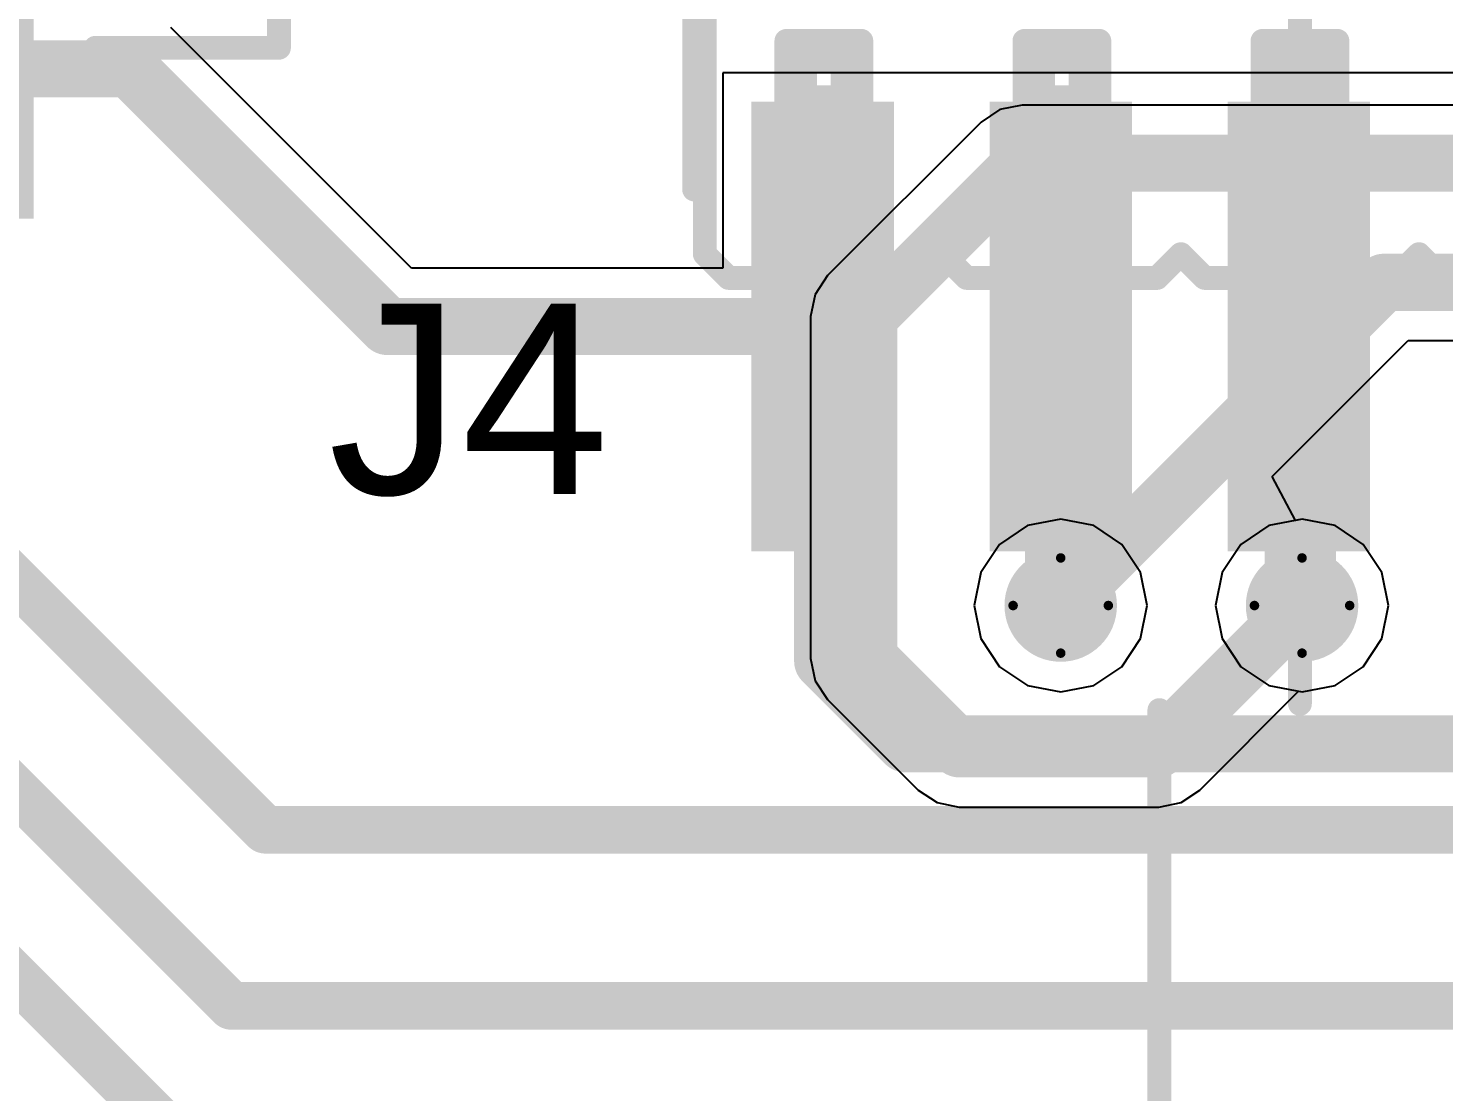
# Model space of a CAD drawing. Header units: millimetres. Extents: x -16 to 330, y -45 to 150.
# Drawn here: x 19.72 to 27.27, y 66.22 to 71.89 of the extents above; entities that cross this region are included whole.
import ezdxf

# ---------------------------------------------------------------- set-up
doc = ezdxf.new("R2010")
doc.units = ezdxf.units.MM
for name, color, linetype in [('BottomLayer', 5, 'Continuous'), ('BottomSolder', 6, 'Continuous'), ('DrillDrawing', 1, 'Continuous'), ('Mechanical13', 56, 'Continuous'), ('MidLayer1', 16, 'Continuous'), ('MidLayer2', 76, 'Continuous'), ('TopLayer', 1, 'Continuous'), ('TopOverlay', 2, 'Continuous'), ('TopPaste', 8, 'Continuous'), ('TopSolder', 216, 'Continuous'), ('ViaHoleLayer', 16, 'Continuous')]:
    doc.layers.add(name, color=color, linetype=linetype)
doc.styles.add('Arial', font='arial.ttf', dxfattribs={"height": 0.2})

# ---------------------------------------------------------------- blocks, each defined once
blk = doc.blocks.new('V________T______39')
at = {"layer": 'TopLayer'}
blk.add_hatch(color=1, dxfattribs=at).paths.add_polyline_path([(2.25, -0.4625), (2.75, -0.4625), (2.75, -2.0625), (2.25, -2.0625)])
at = {"layer": 'TopPaste'}
blk.add_hatch(color=8, dxfattribs=at).paths.add_polyline_path([(2.25, -0.4625), (2.75, -0.4625), (2.75, -2.0625), (2.25, -2.0625)])
at = {"layer": 'TopSolder'}
blk.add_hatch(color=216, dxfattribs=at).paths.add_polyline_path([(2.25, -0.4625), (2.75, -0.4625), (2.75, -2.0625), (2.25, -2.0625)])
at = {"layer": 'TopOverlay', "const_width": 0.127}
for points in [[(4.0592, -1.15), (4.0592, -0.1204)], [(3.0804, -1.15), (4.0592, -1.15)]]:
    blk.add_lwpolyline(points, dxfattribs=at)
at = {"layer": 'TopOverlay', "const_width": 0.0635}
for points in [[(3.0487, -1.15, 1), (3.1122, -1.15, 1)], [(4.0275, -1.15, 1), (4.091, -1.15, 1)], [(4.0275, -1.15, 1), (4.091, -1.15, 1)]]:
    blk.add_lwpolyline(points, format="xyb", close=True, dxfattribs=at)
blk = doc.blocks.new('20021121_00010C4LF__147')
at = {"layer": 'TopLayer'}
for points in [[(-2.92, 3.15), (-2.16, 3.15), (-2.16, 0.75), (-2.92, 0.75)], [(-1.65, 3.15), (-0.89, 3.15), (-0.89, 0.75), (-1.65, 0.75)], [(-0.38, 3.15), (0.38, 3.15), (0.38, 0.75), (-0.38, 0.75)], [(0.89, 3.15), (1.65, 3.15), (1.65, 0.75), (0.89, 0.75)], [(2.16, 3.15), (2.92, 3.15), (2.92, 0.75), (2.16, 0.75)], [(-2.92, -0.75), (-2.16, -0.75), (-2.16, -3.15), (-2.92, -3.15)], [(-1.65, -0.75), (-0.89, -0.75), (-0.89, -3.15), (-1.65, -3.15)], [(-0.38, -0.75), (0.38, -0.75), (0.38, -3.15), (-0.38, -3.15)], [(0.89, -0.75), (1.65, -0.75), (1.65, -3.15), (0.89, -3.15)], [(2.16, -0.75), (2.92, -0.75), (2.92, -3.15), (2.16, -3.15)]]:
    blk.add_hatch(color=1, dxfattribs=at).paths.add_polyline_path(points)
at = {"layer": 'TopPaste'}
for points in [[(-2.92, 3.15), (-2.16, 3.15), (-2.16, 0.75), (-2.92, 0.75)], [(-1.65, 3.15), (-0.89, 3.15), (-0.89, 0.75), (-1.65, 0.75)], [(-0.38, 3.15), (0.38, 3.15), (0.38, 0.75), (-0.38, 0.75)], [(0.89, 3.15), (1.65, 3.15), (1.65, 0.75), (0.89, 0.75)], [(2.16, 3.15), (2.92, 3.15), (2.92, 0.75), (2.16, 0.75)], [(-2.92, -0.75), (-2.16, -0.75), (-2.16, -3.15), (-2.92, -3.15)], [(-1.65, -0.75), (-0.89, -0.75), (-0.89, -3.15), (-1.65, -3.15)], [(-0.38, -0.75), (0.38, -0.75), (0.38, -3.15), (-0.38, -3.15)], [(0.89, -0.75), (1.65, -0.75), (1.65, -3.15), (0.89, -3.15)], [(2.16, -0.75), (2.92, -0.75), (2.92, -3.15), (2.16, -3.15)]]:
    blk.add_hatch(color=8, dxfattribs=at).paths.add_polyline_path(points)
at = {"layer": 'TopSolder'}
for points in [[(-2.92, 3.15), (-2.16, 3.15), (-2.16, 0.75), (-2.92, 0.75)], [(-1.65, 3.15), (-0.89, 3.15), (-0.89, 0.75), (-1.65, 0.75)], [(-0.38, 3.15), (0.38, 3.15), (0.38, 0.75), (-0.38, 0.75)], [(0.89, 3.15), (1.65, 3.15), (1.65, 0.75), (0.89, 0.75)], [(2.16, 3.15), (2.92, 3.15), (2.92, 0.75), (2.16, 0.75)], [(-2.92, -0.75), (-2.16, -0.75), (-2.16, -3.15), (-2.92, -3.15)], [(-1.65, -0.75), (-0.89, -0.75), (-0.89, -3.15), (-1.65, -3.15)], [(-0.38, -0.75), (0.38, -0.75), (0.38, -3.15), (-0.38, -3.15)], [(0.89, -0.75), (1.65, -0.75), (1.65, -3.15), (0.89, -3.15)], [(2.16, -0.75), (2.92, -0.75), (2.92, -3.15), (2.16, -3.15)]]:
    blk.add_hatch(color=216, dxfattribs=at).paths.add_polyline_path(points)
at = {"layer": 'TopOverlay', "const_width": 0.127}
for points in [[(-3.2258, 1.2192), (-3.2258, -1.143)], [(3.2258, 1.2192), (3.2258, -1.143)]]:
    blk.add_lwpolyline(points, dxfattribs=at)
at = {"layer": 'TopOverlay'}
for points, const_width in [([(-3.2576, 1.2192, 1), (-3.194, 1.2192, 1)], 0.0635), ([(3.194, 1.2192, 1), (3.2576, 1.2192, 1)], 0.0635), ([(-3.2576, -1.143, 1), (-3.194, -1.143, 1)], 0.0635), ([(3.194, -1.143, 1), (3.2576, -1.143, 1)], 0.0635), ([(-3.175, -1.9558, 1), (-3.429, -1.9558, 1)], 0.254), ([(-3.4925, -1.9558, 1), (-3.3655, -1.9558, 1)], 0.127), ([(-3.2385, -1.9558, 1), (-3.1115, -1.9558, 1)], 0.127)]:
    blk.add_lwpolyline(points, format="xyb", close=True, dxfattribs=dict(at, const_width=const_width))

msp = doc.modelspace()

# ---------------------------------------------------------------- hatches: boundary and pattern name
at = {"layer": 'BottomLayer'}
h = msp.add_hatch(color=5, dxfattribs=at)
edge = h.paths.add_edge_path()
edge.add_arc((25.23, 68.8112), 0.3, 0, 360)
h = msp.add_hatch(color=5, dxfattribs=at)
edge = h.paths.add_edge_path()
edge.add_arc((26.5176, 68.8112), 0.3, 0, 360)
at = {"layer": 'BottomSolder'}
h = msp.add_hatch(color=6, dxfattribs=at)
edge = h.paths.add_edge_path()
edge.add_arc((25.23, 68.8112), 0.15, 0, 360)
h = msp.add_hatch(color=6, dxfattribs=at)
edge = h.paths.add_edge_path()
edge.add_arc((26.5176, 68.8112), 0.15, 0, 360)
at = {"layer": 'MidLayer1'}
h = msp.add_hatch(color=16, dxfattribs=at)
edge = h.paths.add_edge_path()
edge.add_arc((25.23, 68.8112), 0.3, 0, 360)
h = msp.add_hatch(color=16, dxfattribs=at)
edge = h.paths.add_edge_path()
edge.add_arc((26.5176, 68.8112), 0.3, 0, 360)
at = {"layer": 'MidLayer2'}
h = msp.add_hatch(color=76, dxfattribs=at)
edge = h.paths.add_edge_path()
edge.add_arc((25.23, 68.8112), 0.3, 0, 360)
h = msp.add_hatch(color=76, dxfattribs=at)
edge = h.paths.add_edge_path()
edge.add_arc((26.5176, 68.8112), 0.3, 0, 360)
at = {"layer": 'TopLayer'}
h = msp.add_hatch(color=1, dxfattribs=at)
edge = h.paths.add_edge_path()
edge.add_arc((25.23, 68.8112), 0.3, 0, 360)
h = msp.add_hatch(color=1, dxfattribs=at)
edge = h.paths.add_edge_path()
edge.add_arc((26.5176, 68.8112), 0.3, 0, 360)
at = {"layer": 'TopSolder'}
h = msp.add_hatch(color=216, dxfattribs=at)
edge = h.paths.add_edge_path()
edge.add_arc((25.23, 68.8112), 0.15, 0, 360)
h = msp.add_hatch(color=216, dxfattribs=at)
edge = h.paths.add_edge_path()
edge.add_arc((26.5176, 68.8112), 0.15, 0, 360)
at = {"layer": 'ViaHoleLayer'}
h = msp.add_hatch(color=16, dxfattribs=at)
edge = h.paths.add_edge_path()
edge.add_arc((25.23, 68.8112), 0.15, 0, 360)
h = msp.add_hatch(color=16, dxfattribs=at)
edge = h.paths.add_edge_path()
edge.add_arc((26.5176, 68.8112), 0.15, 0, 360)

# ---------------------------------------------------------------- linework, layer by layer
at = {"layer": 'BottomLayer'}
for p, q in [((24.9057, 71.4579), (24.8049, 71.3906)), ((25.0246, 71.4816), (24.9057, 71.4579)), ((32.4394, 71.4816), (25.0246, 71.4816)), ((24.8049, 71.3906), (23.9864, 70.5721)), ((23.9864, 70.5721), (23.9191, 70.4713)), ((23.9191, 70.4713), (23.8954, 70.3524)), ((23.8954, 70.3524), (23.8954, 68.5292)), ((26.358, 69.4997), (27.0834, 70.225)), ((27.0834, 70.225), (31.5822, 70.225)), ((26.4831, 69.2656), (26.358, 69.4997)), ((26.5176, 69.2724), (26.4831, 69.2656)), ((26.6941, 69.2373), (26.5176, 69.2724)), ((26.8437, 69.1373), (26.6941, 69.2373)), ((26.9437, 68.9877), (26.8437, 69.1373)), ((26.9788, 68.8112), (26.9437, 68.9877)), ((26.9437, 68.6347), (26.9788, 68.8112)), ((26.8437, 68.485), (26.9437, 68.6347)), ((23.8954, 68.5292), (23.9191, 68.4103)), ((26.6941, 68.385), (26.8437, 68.485)), ((23.9191, 68.4103), (23.9864, 68.3095)), ((25.9728, 67.8269), (26.4994, 68.3535)), ((26.4994, 68.3535), (26.5176, 68.3499)), ((26.5176, 68.3499), (26.6941, 68.385)), ((23.9864, 68.3095), (24.469, 67.8269)), ((24.469, 67.8269), (24.5699, 67.7595)), ((25.872, 67.7595), (25.9728, 67.8269)), ((24.5699, 67.7595), (24.6888, 67.7358)), ((24.6888, 67.7358), (25.753, 67.7358)), ((25.753, 67.7358), (25.872, 67.7595))]:
    msp.add_line(p, q, dxfattribs=at)
at = {"layer": 'BottomLayer', "const_width": 0.3048}
for points in [[(24.2062, 70.3524), (25.0246, 71.1708)], [(25.0246, 71.1708), (32.5681, 71.1708)], [(25.23, 68.8112), (26.9546, 70.5358)], [(26.9546, 70.5358), (32.7392, 70.5358)], [(24.2062, 68.5292), (24.2062, 70.3524)], [(25.753, 68.0466), (26.5176, 68.8112)], [(24.2062, 68.5292), (24.6888, 68.0466)], [(24.6888, 68.0466), (25.753, 68.0466)]]:
    msp.add_lwpolyline(points, dxfattribs=at)
at = {"layer": 'BottomLayer', "const_width": 0.1524}
for points in [[(24.9484, 71.1708, 1), (25.1008, 71.1708, 1)], [(24.9484, 71.1708, 1), (25.1008, 71.1708, 1)], [(26.8784, 70.5358, 1), (27.0308, 70.5358, 1)], [(26.8784, 70.5358, 1), (27.0308, 70.5358, 1)], [(24.13, 70.3524, 1), (24.2824, 70.3524, 1)], [(24.13, 70.3524, 1), (24.2824, 70.3524, 1)], [(25.1538, 68.8112, 1), (25.3062, 68.8112, 1)], [(26.4414, 68.8112, 1), (26.5938, 68.8112, 1)], [(24.13, 68.5292, 1), (24.2824, 68.5292, 1)], [(24.13, 68.5292, 1), (24.2824, 68.5292, 1)], [(24.6126, 68.0466, 1), (24.765, 68.0466, 1)], [(24.6126, 68.0466, 1), (24.765, 68.0466, 1)], [(25.6768, 68.0466, 1), (25.8292, 68.0466, 1)], [(25.6768, 68.0466, 1), (25.8292, 68.0466, 1)]]:
    msp.add_lwpolyline(points, format="xyb", close=True, dxfattribs=at)
at = {"layer": 'DrillDrawing', "const_width": 0.0508}
for points in [[(24.976, 68.8112), (25.23, 69.0652)], [(25.23, 69.0652), (25.484, 68.8112)], [(26.2636, 68.8112), (26.5176, 69.0652)], [(26.5176, 69.0652), (26.7716, 68.8112)], [(24.976, 68.8112), (25.23, 68.5572)], [(25.23, 68.5572), (25.484, 68.8112)], [(26.2636, 68.8112), (26.5176, 68.5572)], [(26.5176, 68.5572), (26.7716, 68.8112)]]:
    msp.add_lwpolyline(points, dxfattribs=at)
at = {"layer": 'DrillDrawing', "const_width": 0.0254}
for points in [[(25.2173, 69.0652, 1), (25.2427, 69.0652, 1)], [(25.2173, 69.0652, 1), (25.2427, 69.0652, 1)], [(26.5049, 69.0652, 1), (26.5303, 69.0652, 1)], [(26.5049, 69.0652, 1), (26.5303, 69.0652, 1)], [(24.9633, 68.8112, 1), (24.9887, 68.8112, 1)], [(24.9633, 68.8112, 1), (24.9887, 68.8112, 1)], [(25.4713, 68.8112, 1), (25.4967, 68.8112, 1)], [(25.4713, 68.8112, 1), (25.4967, 68.8112, 1)], [(26.2509, 68.8112, 1), (26.2763, 68.8112, 1)], [(26.2509, 68.8112, 1), (26.2763, 68.8112, 1)], [(26.7589, 68.8112, 1), (26.7843, 68.8112, 1)], [(26.7589, 68.8112, 1), (26.7843, 68.8112, 1)], [(25.2173, 68.5572, 1), (25.2427, 68.5572, 1)], [(25.2173, 68.5572, 1), (25.2427, 68.5572, 1)], [(26.5049, 68.5572, 1), (26.5303, 68.5572, 1)], [(26.5049, 68.5572, 1), (26.5303, 68.5572, 1)]]:
    msp.add_lwpolyline(points, format="xyb", close=True, dxfattribs=at)
at = {"layer": 'Mechanical13', "const_width": 0.127}
for points in [[(23.3312, 70.6858), (23.3312, 73.8318)], [(26.5062, 68.2864), (26.5062, 72.2588)], [(26.5062, 68.2864), (26.5062, 72.2588)], [(23.7662, 71.8238), (24.1662, 71.8238)], [(23.7662, 71.8238), (23.8662, 71.7238)], [(23.7662, 71.4238), (23.7662, 71.8238)], [(24.0662, 71.7238), (24.1662, 71.8238)], [(24.1662, 71.4238), (24.1662, 71.8238)], [(25.0362, 71.8238), (25.4362, 71.8238)], [(25.0362, 71.8238), (25.1362, 71.7238)], [(25.0362, 71.4238), (25.0362, 71.8238)], [(25.3362, 71.7238), (25.4362, 71.8238)], [(25.4362, 71.4238), (25.4362, 71.8238)], [(26.3062, 71.8238), (26.7062, 71.8238)], [(26.3062, 71.8238), (26.4062, 71.7238)], [(26.3062, 71.4238), (26.3062, 71.8238)], [(26.6062, 71.7238), (26.7062, 71.8238)], [(26.7062, 71.4238), (26.7062, 71.8238)], [(23.8662, 71.7238), (24.0662, 71.7238)], [(23.8662, 71.5238), (23.8662, 71.7238)], [(24.0662, 71.5238), (24.0662, 71.7238)], [(25.1362, 71.7238), (25.3362, 71.7238)], [(25.1362, 71.5238), (25.1362, 71.7238)], [(25.3362, 71.5238), (25.3362, 71.7238)], [(26.4062, 71.7238), (26.6062, 71.7238)], [(26.4062, 71.5238), (26.4062, 71.7238)], [(26.6062, 71.5238), (26.6062, 71.7238)], [(23.7662, 71.4238), (23.8662, 71.5238)], [(23.8662, 71.5238), (24.0662, 71.5238)], [(24.0662, 71.5238), (24.1662, 71.4238)], [(25.0362, 71.4238), (25.1362, 71.5238)], [(25.1362, 71.5238), (25.3362, 71.5238)], [(25.3362, 71.5238), (25.4362, 71.4238)], [(26.3062, 71.4238), (26.4062, 71.5238)], [(26.4062, 71.5238), (26.6062, 71.5238)], [(26.6062, 71.5238), (26.7062, 71.4238)], [(23.7662, 71.4238), (24.1662, 71.4238)], [(25.0362, 71.4238), (25.4362, 71.4238)], [(26.3062, 71.4238), (26.7062, 71.4238)], [(23.3312, 70.6858), (23.4582, 70.5588)], [(24.4742, 70.5588), (24.6012, 70.6858)], [(24.6012, 70.6858), (24.7282, 70.5588)], [(25.7442, 70.5588), (25.8712, 70.6858)], [(25.8712, 70.6858), (25.9982, 70.5588)], [(27.0142, 70.5588), (27.1412, 70.6858)], [(27.1412, 70.6858), (27.2682, 70.5588)], [(23.4582, 70.5588), (24.4742, 70.5588)], [(23.7662, 69.5738), (23.7662, 70.5588)], [(24.1662, 69.5738), (24.1662, 70.5588)], [(24.7282, 70.5588), (25.7442, 70.5588)], [(25.0362, 69.5738), (25.0362, 70.5588)], [(25.4362, 69.5738), (25.4362, 70.5588)], [(25.9982, 70.5588), (27.0142, 70.5588)], [(26.3062, 69.5738), (26.3062, 70.5588)], [(26.7062, 69.5738), (26.7062, 70.5588)], [(27.2682, 70.5588), (28.2842, 70.5588)], [(23.7662, 69.5738), (24.1662, 69.5738)], [(23.7662, 69.5738), (23.8662, 69.4738)], [(24.0662, 69.4738), (24.1662, 69.5738)], [(25.0362, 69.5738), (25.4362, 69.5738)], [(25.0362, 69.5738), (25.1362, 69.4738)], [(25.3362, 69.4738), (25.4362, 69.5738)], [(26.3062, 69.5738), (26.7062, 69.5738)], [(26.3062, 69.5738), (26.4062, 69.4738)], [(26.6062, 69.4738), (26.7062, 69.5738)], [(23.8662, 69.4738), (24.0662, 69.4738)], [(25.1362, 69.4738), (25.3362, 69.4738)], [(26.4062, 69.4738), (26.6062, 69.4738)], [(25.7562, 60.3088), (25.7562, 68.2535)], [(25.7562, 60.3088), (25.7562, 68.2535)]]:
    msp.add_lwpolyline(points, dxfattribs=at)
at = {"layer": 'Mechanical13', "const_width": 0.0635}
for points in [[(23.7345, 71.8238, 1), (23.798, 71.8238, 1)], [(23.7345, 71.8238, 1), (23.798, 71.8238, 1)], [(23.7345, 71.8238, 1), (23.798, 71.8238, 1)], [(24.1345, 71.8238, 1), (24.198, 71.8238, 1)], [(24.1345, 71.8238, 1), (24.198, 71.8238, 1)], [(24.1345, 71.8238, 1), (24.198, 71.8238, 1)], [(25.0045, 71.8238, 1), (25.068, 71.8238, 1)], [(25.0045, 71.8238, 1), (25.068, 71.8238, 1)], [(25.0045, 71.8238, 1), (25.068, 71.8238, 1)], [(25.4045, 71.8238, 1), (25.468, 71.8238, 1)], [(25.4045, 71.8238, 1), (25.468, 71.8238, 1)], [(25.4045, 71.8238, 1), (25.468, 71.8238, 1)], [(26.2745, 71.8238, 1), (26.338, 71.8238, 1)], [(26.2745, 71.8238, 1), (26.338, 71.8238, 1)], [(26.2745, 71.8238, 1), (26.338, 71.8238, 1)], [(26.6745, 71.8238, 1), (26.738, 71.8238, 1)], [(26.6745, 71.8238, 1), (26.738, 71.8238, 1)], [(26.6745, 71.8238, 1), (26.738, 71.8238, 1)], [(23.8345, 71.7238, 1), (23.898, 71.7238, 1)], [(23.8345, 71.7238, 1), (23.898, 71.7238, 1)], [(23.8345, 71.7238, 1), (23.898, 71.7238, 1)], [(24.0345, 71.7238, 1), (24.098, 71.7238, 1)], [(24.0345, 71.7238, 1), (24.098, 71.7238, 1)], [(24.0345, 71.7238, 1), (24.098, 71.7238, 1)], [(25.1045, 71.7238, 1), (25.168, 71.7238, 1)], [(25.1045, 71.7238, 1), (25.168, 71.7238, 1)], [(25.1045, 71.7238, 1), (25.168, 71.7238, 1)], [(25.3045, 71.7238, 1), (25.368, 71.7238, 1)], [(25.3045, 71.7238, 1), (25.368, 71.7238, 1)], [(25.3045, 71.7238, 1), (25.368, 71.7238, 1)], [(26.3745, 71.7238, 1), (26.438, 71.7238, 1)], [(26.3745, 71.7238, 1), (26.438, 71.7238, 1)], [(26.3745, 71.7238, 1), (26.438, 71.7238, 1)], [(26.5745, 71.7238, 1), (26.638, 71.7238, 1)], [(26.5745, 71.7238, 1), (26.638, 71.7238, 1)], [(26.5745, 71.7238, 1), (26.638, 71.7238, 1)], [(23.8345, 71.5238, 1), (23.898, 71.5238, 1)], [(23.8345, 71.5238, 1), (23.898, 71.5238, 1)], [(23.8345, 71.5238, 1), (23.898, 71.5238, 1)], [(24.0345, 71.5238, 1), (24.098, 71.5238, 1)], [(24.0345, 71.5238, 1), (24.098, 71.5238, 1)], [(24.0345, 71.5238, 1), (24.098, 71.5238, 1)], [(25.1045, 71.5238, 1), (25.168, 71.5238, 1)], [(25.1045, 71.5238, 1), (25.168, 71.5238, 1)], [(25.1045, 71.5238, 1), (25.168, 71.5238, 1)], [(25.3045, 71.5238, 1), (25.368, 71.5238, 1)], [(25.3045, 71.5238, 1), (25.368, 71.5238, 1)], [(25.3045, 71.5238, 1), (25.368, 71.5238, 1)], [(26.3745, 71.5238, 1), (26.438, 71.5238, 1)], [(26.3745, 71.5238, 1), (26.438, 71.5238, 1)], [(26.3745, 71.5238, 1), (26.438, 71.5238, 1)], [(26.5745, 71.5238, 1), (26.638, 71.5238, 1)], [(26.5745, 71.5238, 1), (26.638, 71.5238, 1)], [(26.5745, 71.5238, 1), (26.638, 71.5238, 1)], [(23.7345, 71.4238, 1), (23.798, 71.4238, 1)], [(23.7345, 71.4238, 1), (23.798, 71.4238, 1)], [(23.7345, 71.4238, 1), (23.798, 71.4238, 1)], [(24.1345, 71.4238, 1), (24.198, 71.4238, 1)], [(24.1345, 71.4238, 1), (24.198, 71.4238, 1)], [(24.1345, 71.4238, 1), (24.198, 71.4238, 1)], [(25.0045, 71.4238, 1), (25.068, 71.4238, 1)], [(25.0045, 71.4238, 1), (25.068, 71.4238, 1)], [(25.0045, 71.4238, 1), (25.068, 71.4238, 1)], [(25.4045, 71.4238, 1), (25.468, 71.4238, 1)], [(25.4045, 71.4238, 1), (25.468, 71.4238, 1)], [(25.4045, 71.4238, 1), (25.468, 71.4238, 1)], [(26.2745, 71.4238, 1), (26.338, 71.4238, 1)], [(26.2745, 71.4238, 1), (26.338, 71.4238, 1)], [(26.2745, 71.4238, 1), (26.338, 71.4238, 1)], [(26.6745, 71.4238, 1), (26.738, 71.4238, 1)], [(26.6745, 71.4238, 1), (26.738, 71.4238, 1)], [(26.6745, 71.4238, 1), (26.738, 71.4238, 1)], [(23.2995, 70.6858, 1), (23.363, 70.6858, 1)], [(23.2995, 70.6858, 1), (23.363, 70.6858, 1)], [(24.5695, 70.6858, 1), (24.633, 70.6858, 1)], [(24.5695, 70.6858, 1), (24.633, 70.6858, 1)], [(25.8395, 70.6858, 1), (25.903, 70.6858, 1)], [(25.8395, 70.6858, 1), (25.903, 70.6858, 1)], [(27.1095, 70.6858, 1), (27.173, 70.6858, 1)], [(27.1095, 70.6858, 1), (27.173, 70.6858, 1)], [(23.4265, 70.5588, 1), (23.49, 70.5588, 1)], [(23.4265, 70.5588, 1), (23.49, 70.5588, 1)], [(23.7345, 70.5588, 1), (23.798, 70.5588, 1)], [(24.1345, 70.5588, 1), (24.198, 70.5588, 1)], [(24.4425, 70.5588, 1), (24.506, 70.5588, 1)], [(24.4425, 70.5588, 1), (24.506, 70.5588, 1)], [(24.6965, 70.5588, 1), (24.76, 70.5588, 1)], [(24.6965, 70.5588, 1), (24.76, 70.5588, 1)], [(25.0045, 70.5588, 1), (25.068, 70.5588, 1)], [(25.4045, 70.5588, 1), (25.468, 70.5588, 1)], [(25.7125, 70.5588, 1), (25.776, 70.5588, 1)], [(25.7125, 70.5588, 1), (25.776, 70.5588, 1)], [(25.9665, 70.5588, 1), (26.03, 70.5588, 1)], [(25.9665, 70.5588, 1), (26.03, 70.5588, 1)], [(26.2745, 70.5588, 1), (26.338, 70.5588, 1)], [(26.6745, 70.5588, 1), (26.738, 70.5588, 1)], [(26.9825, 70.5588, 1), (27.046, 70.5588, 1)], [(26.9825, 70.5588, 1), (27.046, 70.5588, 1)], [(27.2365, 70.5588, 1), (27.3, 70.5588, 1)], [(27.2365, 70.5588, 1), (27.3, 70.5588, 1)], [(23.7345, 69.5738, 1), (23.798, 69.5738, 1)], [(23.7345, 69.5738, 1), (23.798, 69.5738, 1)], [(23.7345, 69.5738, 1), (23.798, 69.5738, 1)], [(24.1345, 69.5738, 1), (24.198, 69.5738, 1)], [(24.1345, 69.5738, 1), (24.198, 69.5738, 1)], [(24.1345, 69.5738, 1), (24.198, 69.5738, 1)], [(25.0045, 69.5738, 1), (25.068, 69.5738, 1)], [(25.0045, 69.5738, 1), (25.068, 69.5738, 1)], [(25.0045, 69.5738, 1), (25.068, 69.5738, 1)], [(25.4045, 69.5738, 1), (25.468, 69.5738, 1)], [(25.4045, 69.5738, 1), (25.468, 69.5738, 1)], [(25.4045, 69.5738, 1), (25.468, 69.5738, 1)], [(26.2745, 69.5738, 1), (26.338, 69.5738, 1)], [(26.2745, 69.5738, 1), (26.338, 69.5738, 1)], [(26.2745, 69.5738, 1), (26.338, 69.5738, 1)], [(26.6745, 69.5738, 1), (26.738, 69.5738, 1)], [(26.6745, 69.5738, 1), (26.738, 69.5738, 1)], [(26.6745, 69.5738, 1), (26.738, 69.5738, 1)], [(23.8345, 69.4738, 1), (23.898, 69.4738, 1)], [(23.8345, 69.4738, 1), (23.898, 69.4738, 1)], [(24.0345, 69.4738, 1), (24.098, 69.4738, 1)], [(24.0345, 69.4738, 1), (24.098, 69.4738, 1)], [(25.1045, 69.4738, 1), (25.168, 69.4738, 1)], [(25.1045, 69.4738, 1), (25.168, 69.4738, 1)], [(25.3045, 69.4738, 1), (25.368, 69.4738, 1)], [(25.3045, 69.4738, 1), (25.368, 69.4738, 1)], [(26.3745, 69.4738, 1), (26.438, 69.4738, 1)], [(26.3745, 69.4738, 1), (26.438, 69.4738, 1)], [(26.5745, 69.4738, 1), (26.638, 69.4738, 1)], [(26.5745, 69.4738, 1), (26.638, 69.4738, 1)], [(26.4745, 68.2864, 1), (26.538, 68.2864, 1)], [(26.4745, 68.2864, 1), (26.538, 68.2864, 1)], [(25.7245, 68.2535, 1), (25.788, 68.2535, 1)], [(25.7245, 68.2535, 1), (25.788, 68.2535, 1)]]:
    msp.add_lwpolyline(points, format="xyb", close=True, dxfattribs=at)
at = {"layer": 'MidLayer1'}
for p, q in [((25.23, 69.2724), (25.0535, 69.2373)), ((25.4065, 69.2373), (25.23, 69.2724)), ((26.5176, 69.2724), (26.3411, 69.2373)), ((26.6941, 69.2373), (26.5176, 69.2724)), ((25.0535, 69.2373), (24.9038, 69.1373)), ((25.5562, 69.1373), (25.4065, 69.2373)), ((26.3411, 69.2373), (26.1914, 69.1373)), ((26.8437, 69.1373), (26.6941, 69.2373)), ((24.9038, 69.1373), (24.8038, 68.9877)), ((25.6562, 68.9877), (25.5562, 69.1373)), ((26.1914, 69.1373), (26.0914, 68.9877)), ((26.9437, 68.9877), (26.8437, 69.1373)), ((24.8038, 68.9877), (24.7687, 68.8112)), ((25.6913, 68.8112), (25.6562, 68.9877)), ((26.0914, 68.9877), (26.0563, 68.8112)), ((26.9788, 68.8112), (26.9437, 68.9877)), ((24.7687, 68.8112), (24.8038, 68.6347)), ((25.6562, 68.6347), (25.6913, 68.8112)), ((26.0563, 68.8112), (26.0914, 68.6347)), ((26.9437, 68.6347), (26.9788, 68.8112)), ((24.8038, 68.6347), (24.9038, 68.485)), ((25.5562, 68.485), (25.6562, 68.6347)), ((26.0914, 68.6347), (26.1914, 68.485)), ((26.8437, 68.485), (26.9437, 68.6347)), ((24.9038, 68.485), (25.0535, 68.385)), ((25.4065, 68.385), (25.5562, 68.485)), ((26.1914, 68.485), (26.3411, 68.385)), ((26.6941, 68.385), (26.8437, 68.485)), ((25.0535, 68.385), (25.23, 68.3499)), ((25.23, 68.3499), (25.4065, 68.385)), ((26.3411, 68.385), (26.5176, 68.3499)), ((26.5176, 68.3499), (26.6941, 68.385))]:
    msp.add_line(p, q, dxfattribs=at)
at = {"layer": 'MidLayer2'}
for p, q in [((25.23, 69.2724), (25.0535, 69.2373)), ((25.4065, 69.2373), (25.23, 69.2724)), ((26.5176, 69.2724), (26.3411, 69.2373)), ((26.6941, 69.2373), (26.5176, 69.2724)), ((25.0535, 69.2373), (24.9038, 69.1373)), ((25.5562, 69.1373), (25.4065, 69.2373)), ((26.3411, 69.2373), (26.1914, 69.1373)), ((26.8437, 69.1373), (26.6941, 69.2373)), ((24.9038, 69.1373), (24.8038, 68.9877)), ((25.6562, 68.9877), (25.5562, 69.1373)), ((26.1914, 69.1373), (26.0914, 68.9877)), ((26.9437, 68.9877), (26.8437, 69.1373)), ((24.8038, 68.9877), (24.7687, 68.8112)), ((25.6913, 68.8112), (25.6562, 68.9877)), ((26.0914, 68.9877), (26.0563, 68.8112)), ((26.9788, 68.8112), (26.9437, 68.9877)), ((24.7687, 68.8112), (24.8038, 68.6347)), ((25.6562, 68.6347), (25.6913, 68.8112)), ((26.0563, 68.8112), (26.0914, 68.6347)), ((26.9437, 68.6347), (26.9788, 68.8112)), ((24.8038, 68.6347), (24.9038, 68.485)), ((25.5562, 68.485), (25.6562, 68.6347)), ((26.0914, 68.6347), (26.1914, 68.485)), ((26.8437, 68.485), (26.9437, 68.6347)), ((24.9038, 68.485), (25.0535, 68.385)), ((25.4065, 68.385), (25.5562, 68.485)), ((26.1914, 68.485), (26.3411, 68.385)), ((26.6941, 68.385), (26.8437, 68.485)), ((25.0535, 68.385), (25.23, 68.3499)), ((25.23, 68.3499), (25.4065, 68.385)), ((26.3411, 68.385), (26.5176, 68.3499)), ((26.5176, 68.3499), (26.6941, 68.385))]:
    msp.add_line(p, q, dxfattribs=at)
at = {"layer": 'TopLayer'}
for p, q in [((21.7662, 70.6108), (20.4827, 71.8942)), ((24.4924, 71.6524), (23.4276, 71.6524)), ((23.4276, 71.6524), (23.4276, 70.6108)), ((24.6976, 71.6524), (24.4924, 71.6524)), ((24.4924, 71.6524), (24.4924, 71.6524)), ((25.7624, 71.6524), (24.6976, 71.6524)), ((24.6976, 71.6524), (24.6976, 71.6524)), ((25.9676, 71.6524), (25.7624, 71.6524)), ((25.7624, 71.6524), (25.7624, 71.6524)), ((27.0324, 71.6524), (25.9676, 71.6524)), ((25.9676, 71.6524), (25.9676, 71.6524)), ((27.2376, 71.6524), (27.0324, 71.6524)), ((27.0324, 71.6524), (27.0324, 71.6524)), ((28.3024, 71.6524), (27.2376, 71.6524)), ((27.2376, 71.6524), (27.2376, 71.6524)), ((23.4276, 70.6108), (21.7662, 70.6108))]:
    msp.add_line(p, q, dxfattribs=at)
for points, const_width in [([(19.5, 71.6745), (20.263, 71.6745)], 0.3048), ([(20.263, 71.6745), (21.6375, 70.3)], 0.3048), ([(25.23, 68.8112), (25.23, 70.6876)], 0.381), ([(26.5062, 70.6938), (26.5088, 70.6912)], 0.381), ([(26.5088, 68.82), (26.5088, 70.6912)], 0.381), ([(21.6375, 70.3), (23.96, 70.3)], 0.3048), ([(23.96, 68.5147), (23.96, 70.3)], 0.3048), ([(18.5, 70.1013), (20.9865, 67.6148)], 0.254), ([(16.5, 69.9839), (20.6979, 65.786)], 0.254), ([(17.5, 69.9803), (20.8053, 66.675)], 0.254), ([(26.5088, 68.82), (26.5176, 68.8112)], 0.381), ([(23.96, 68.5147), (24.4009, 68.0738)], 0.3048), ([(24.4009, 68.0738), (30.2112, 68.0738)], 0.3048), ([(20.9865, 67.6148), (34.4678, 67.6148)], 0.254), ([(20.8053, 66.675), (34.4678, 66.675)], 0.254)]:
    msp.add_lwpolyline(points, dxfattribs=dict(at, const_width=const_width))
for points, const_width in [([(20.1868, 71.6745, 1), (20.3392, 71.6745, 1)], 0.1524), ([(20.1868, 71.6745, 1), (20.3392, 71.6745, 1)], 0.1524), ([(25.1348, 70.6876, 1), (25.3253, 70.6876, 1)], 0.1905), ([(26.411, 70.6938, 1), (26.6015, 70.6938, 1)], 0.1905), ([(26.4135, 70.6912, 1), (26.604, 70.6912, 1)], 0.1905), ([(26.4135, 70.6912, 1), (26.604, 70.6912, 1)], 0.1905), ([(21.5613, 70.3, 1), (21.7137, 70.3, 1)], 0.1524), ([(21.5613, 70.3, 1), (21.7137, 70.3, 1)], 0.1524), ([(23.8838, 70.3, 1), (24.0362, 70.3, 1)], 0.1524), ([(23.8838, 70.3, 1), (24.0362, 70.3, 1)], 0.1524), ([(25.1348, 68.8112, 1), (25.3253, 68.8112, 1)], 0.1905), ([(26.4135, 68.82, 1), (26.604, 68.82, 1)], 0.1905), ([(26.4135, 68.82, 1), (26.604, 68.82, 1)], 0.1905), ([(26.4223, 68.8112, 1), (26.6128, 68.8112, 1)], 0.1905), ([(23.8838, 68.5147, 1), (24.0362, 68.5147, 1)], 0.1524), ([(23.8838, 68.5147, 1), (24.0362, 68.5147, 1)], 0.1524), ([(24.3247, 68.0738, 1), (24.4771, 68.0738, 1)], 0.1524), ([(24.3247, 68.0738, 1), (24.4771, 68.0738, 1)], 0.1524), ([(20.923, 67.6148, 1), (21.05, 67.6148, 1)], 0.127), ([(20.923, 67.6148, 1), (21.05, 67.6148, 1)], 0.127), ([(20.7418, 66.675, 1), (20.8688, 66.675, 1)], 0.127), ([(20.7418, 66.675, 1), (20.8688, 66.675, 1)], 0.127)]:
    msp.add_lwpolyline(points, format="xyb", close=True, dxfattribs=dict(at, const_width=const_width))

# ---------------------------------------------------------------- block references
at = {"rotation": 180}
msp.add_blockref('20021121_00010C4LF__147', (26.5, 72.25), dxfattribs=at)
msp.add_blockref('V________T______39', (17, 72.937))

# ---------------------------------------------------------------- texts
at = {"layer": 'TopOverlay', "style": 'Arial'}
msp.add_text('J4', height=1.016, dxfattribs=at).set_placement((21.3216, 69.4056))

doc.saveas('drawing.dxf')
